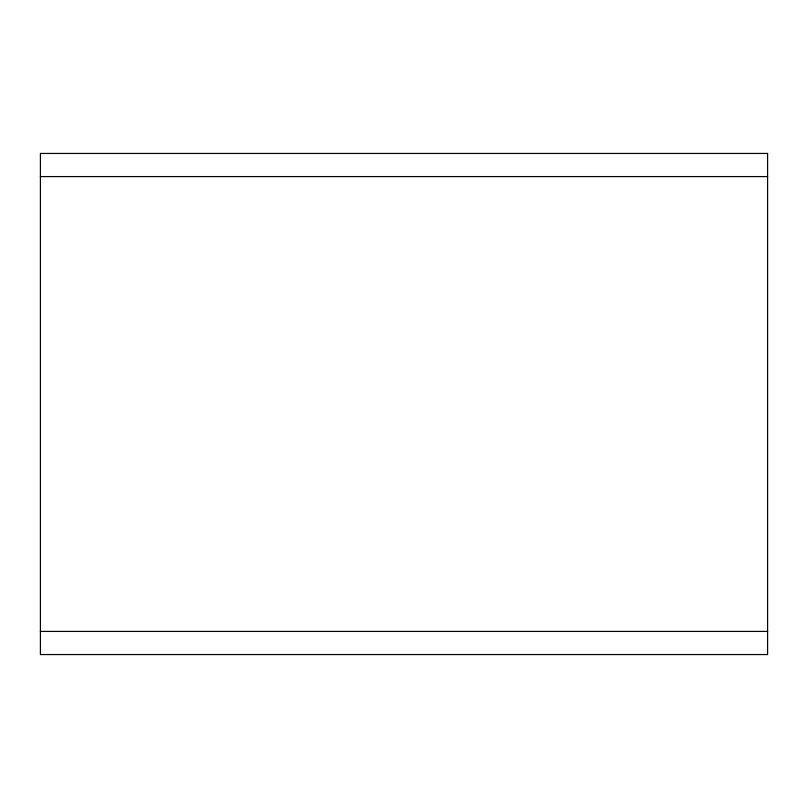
<?xml version="1.0" encoding="UTF-8"?>
<svg xmlns="http://www.w3.org/2000/svg" width="808" height="808" viewBox="0 0 808 808"><rect width="100%" height="100%" fill="white"/><g stroke="black" fill="none" stroke-linecap="round" stroke-linejoin="round"><path stroke-width="1.21" d="M40.4 176.588L767.6 176.588M40.4 631.412L767.6 631.412M767.6 153.449L40.4 153.449L40.4 654.551L767.6 654.551L767.6 153.449"/></g></svg>
